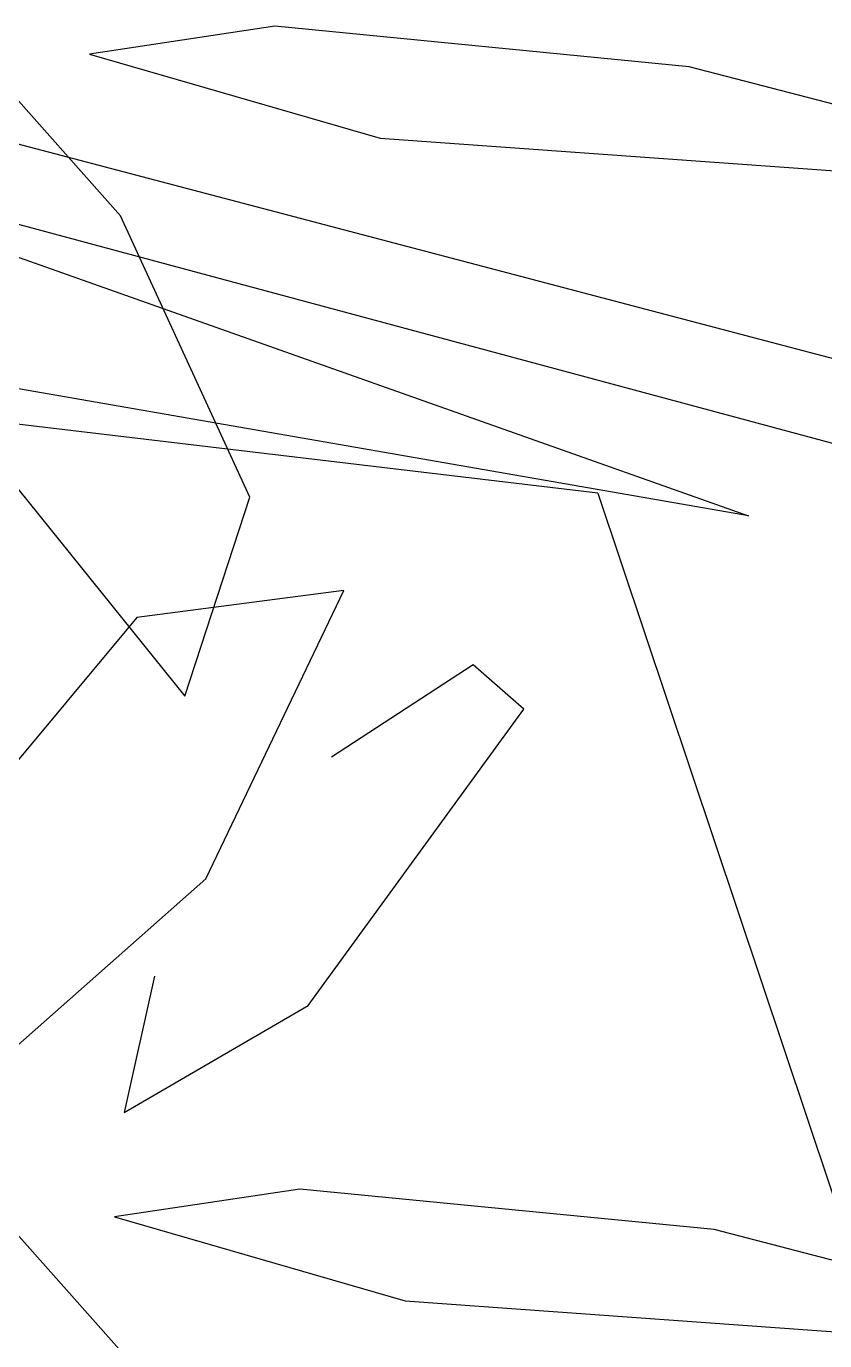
# Model space of a CAD drawing. Header units: metres. Extents: x 1097510 to 2158594, y 877039 to 1751652.
# Drawn here: x 1097828.2126 to 1097828.436, y 877153.8944 to 877154.2618 of the extents above; entities that cross this region are included whole.
import ezdxf

# ---------------------------------------------------------------- set-up
doc = ezdxf.new("R2010")
doc.units = ezdxf.units.M
doc.layers.add('DWGAUTOCAD.COM', color=7, linetype='Continuous')

# ---------------------------------------------------------------- blocks, each defined once
blk = doc.blocks.new('A$C173E365C')
at = {"color": 62}
for p, q in [((2.30668, 3.0258), (2.52704, 3.04729)), ((2.52704, 3.04729), (2.62569, 3.03249)), ((2.62569, 3.03249), (2.47104, 2.9879)), ((2.60926, 2.94656), (2.68615, 3.03305)), ((2.18129, 2.9933), (2.30668, 3.0258)), ((2.47104, 2.9879), (2.18435, 2.96726)), ((2.54047, 2.79695), (2.60926, 2.94656)), ((2.68162, 2.82343), (2.57491, 2.69125)), ((2.57491, 2.69125), (2.54047, 2.79695)), ((2.49031, 2.74734), (2.60054, 2.73296)), ((2.56372, 2.59415), (2.49031, 2.74734)), ((2.60054, 2.73296), (2.70599, 2.60649)), ((2.39466, 2.68423), (2.42158, 2.7079)), ((2.42158, 2.7079), (2.49692, 2.65872)), ((2.50939, 2.52684), (2.39466, 2.68423)), ((2.6886, 2.48388), (2.56372, 2.59415)), ((2.59113, 2.54245), (2.60715, 2.46996)), ((2.60715, 2.46996), (2.50939, 2.52684)), ((2.51377, 2.42921), (2.61241, 2.41441)), ((2.61241, 2.41441), (2.45776, 2.36981)), ((2.59599, 2.32847), (2.67287, 2.41496))]:
    blk.add_line(p, q, dxfattribs=at)
at = {"color": 44}
for p, q in [((2.86498, 3.03773), (1.77026, 2.74966)), ((1.83979, 2.72062), (2.867, 2.99656)), ((2.867, 2.99656), (2.27514, 2.78702)), ((2.27514, 2.78702), (2.84819, 2.88679)), ((2.3552, 2.79914), (2.82818, 2.8553)), ((2.3552, 2.79914), (1.93942, 1.55738))]:
    blk.add_line(p, q, dxfattribs=at)
at = {"color": 60}
for p, q in [((2.2934, 2.40772), (2.51377, 2.42921)), ((2.16801, 2.37522), (2.2934, 2.40772)), ((2.45776, 2.36981), (2.17108, 2.34918))]:
    blk.add_line(p, q, dxfattribs=at)

msp = doc.modelspace()

# ---------------------------------------------------------------- block references
at = {"layer": 'DWGAUTOCAD.COM', "xscale": -0.5259259971580432, "yscale": 0.5259259971580432, "zscale": 0.5259259971580432}
msp.add_blockref('A$C173E365C', (1097829.61122, 877152.65919), dxfattribs=at)

doc.saveas('drawing.dxf')
